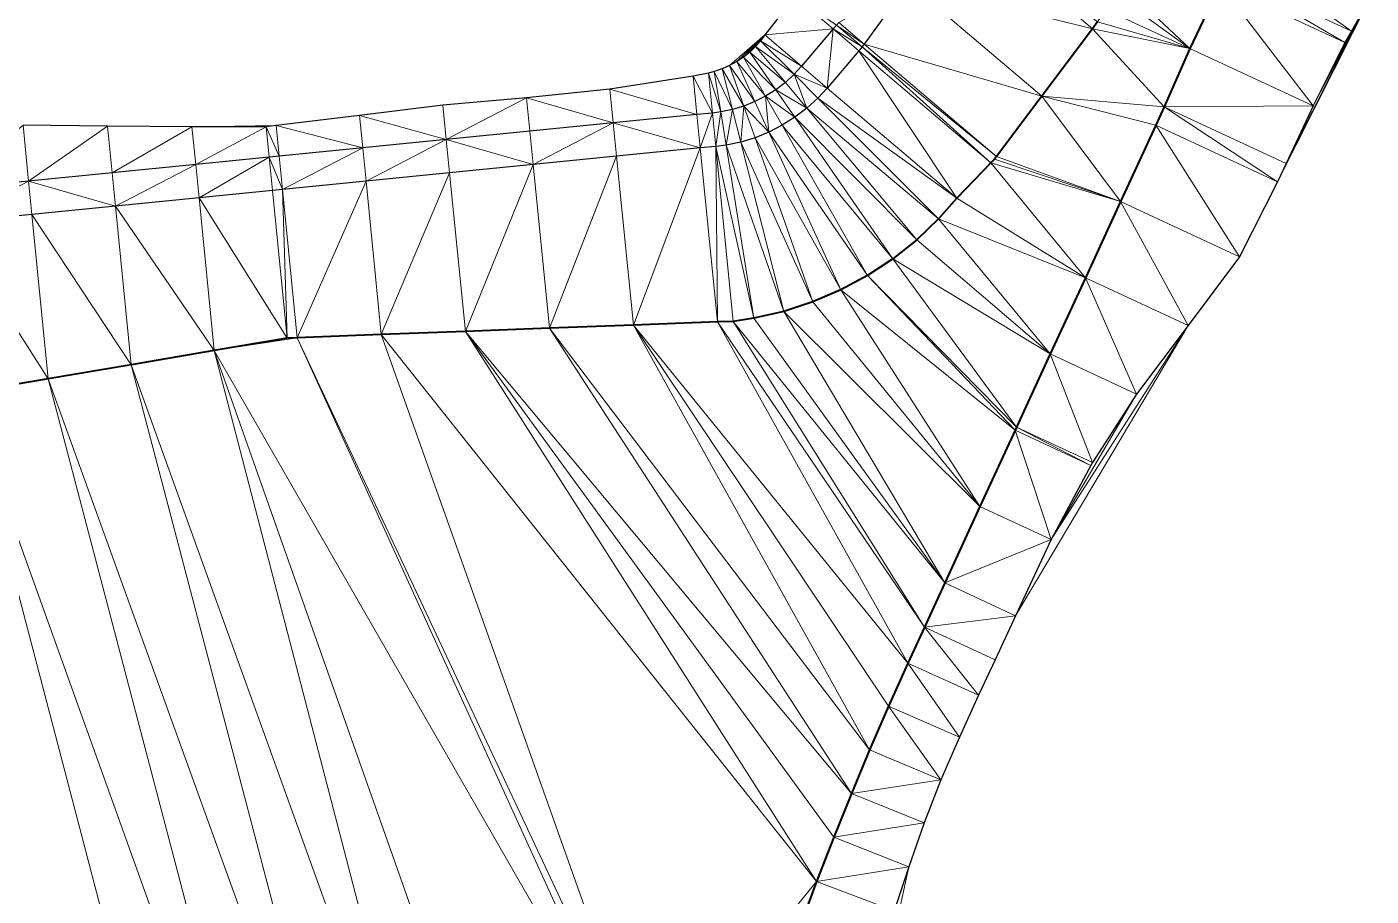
# Model space of a CAD drawing. Header units: metres. Extents: x 246428 to 246884, y 7418966 to 7419490.
# Drawn here: x 246515.4 to 246595.5, y 7419038.1 to 7419089.9 of the extents above; entities that cross this region are included whole.
import ezdxf

# ---------------------------------------------------------------- set-up
doc = ezdxf.new("R2010")
doc.units = ezdxf.units.M
doc.linetypes.add('blank name', pattern=[0])
doc.linetypes.add('HIDDEN', pattern=[9.525, 6.35, -3.175])
doc.layers.add('_12D_UNMAPPED', color=7, linetype='Continuous')
doc.layers.add('BATTER', color=250, linetype='HIDDEN', lineweight=25)
doc.layers.add('DRAINAGE_SWALE', color=7, linetype='CHANNEL_DASHDOT_X4', lineweight=40)
doc.styles.get("Standard").update_dxf_attribs({"font": 'romans.shx', "width": 0.65})
doc.linetypes.add('CHANNEL_DASHDOT_X4', pattern='A,6,-1,1,-1,0.004,[">",Standard,S=4,R=0,X=0,Y=-1.7144],0.004,1,-1,6,-1,1,-1', length=20.008)

msp = doc.modelspace()

# ---------------------------------------------------------------- linework, layer by layer
at = {"layer": '_12D_UNMAPPED', "color": 3, "linetype": 'blank name', "lineweight": 0}
for points in [[(246567.931, 7419092.507, 30.827), (246570.875, 7419096.567, 30.941), (246578.879, 7419089.768, 29.191)], [(246570.875, 7419096.567, 30.941), (246579.185, 7419090.176, 29.201), (246578.879, 7419089.768, 29.191)], [(246586.788, 7419093.126, 29.2), (246587.411, 7419094.605, 29.206), (246594.312, 7419089.631, 30.582)], [(246587.411, 7419094.605, 29.206), (246595.099, 7419091.035, 30.619), (246594.312, 7419089.631, 30.582)], [(246586.48, 7419092.395, 29.196), (246586.788, 7419093.126, 29.2), (246593.924, 7419088.939, 30.564)], [(246586.788, 7419093.126, 29.2), (246594.312, 7419089.631, 30.582), (246593.924, 7419088.939, 30.564)], [(246563.769, 7419090.138, 30.765), (246567.931, 7419092.507, 30.827), (246565.282, 7419088.853, 30.725)], [(246565.282, 7419088.853, 30.725), (246567.931, 7419092.507, 30.827), (246575.874, 7419085.76, 29.09)], [(246567.931, 7419092.507, 30.827), (246578.879, 7419089.768, 29.191), (246575.874, 7419085.76, 29.09)], [(246580.255, 7419091.806, 29.24), (246580.638, 7419092.396, 29.254), (246584.685, 7419088.589, 29.15)], [(246580.638, 7419092.396, 29.254), (246586.48, 7419092.395, 29.196), (246584.685, 7419088.589, 29.15)], [(246584.685, 7419088.589, 29.15), (246586.48, 7419092.395, 29.196), (246592.038, 7419085.174, 30.501)], [(246586.48, 7419092.395, 29.196), (246586.48, 7419092.395, 29.196), (246593.924, 7419088.939, 30.564)], [(246586.48, 7419092.395, 29.196), (246593.924, 7419088.939, 30.564), (246592.038, 7419085.174, 30.501)], [(246586.48, 7419092.395, 29.196), (246593.924, 7419088.939, 30.564), (246593.924, 7419088.939, 30.564)], [(246561.168, 7419091.692, 30.256), (246563.445, 7419089.757, 30.754), (246559.363, 7419089.395, 30.213)], [(246563.64, 7419089.987, 30.761), (246563.445, 7419089.757, 30.754), (246561.168, 7419091.692, 30.256)], [(246579.681, 7419090.9, 29.218), (246580.254, 7419091.806, 29.24), (246584.685, 7419088.589, 29.15)], [(246580.254, 7419091.806, 29.24), (246580.255, 7419091.806, 29.24), (246584.685, 7419088.589, 29.15)], [(246595.481, 7419091.733, 30.637), (246589.91, 7419080.65, 30.447), (246590.424, 7419081.743, 30.46)], [(246595.147, 7419091.123, 30.621), (246595.481, 7419091.733, 30.637), (246590.424, 7419081.743, 30.46)], [(246590.424, 7419081.743, 30.46), (246595.481, 7419091.733, 30.637), (246590.424, 7419081.743, 30.46)], [(246579.185, 7419090.176, 29.201), (246579.681, 7419090.9, 29.218), (246584.685, 7419088.589, 29.15)], [(246595.147, 7419091.123, 30.621), (246595.147, 7419091.123, 30.621), (246590.424, 7419081.743, 30.46)], [(246595.099, 7419091.035, 30.619), (246595.147, 7419091.123, 30.621), (246590.424, 7419081.743, 30.46)], [(246592.038, 7419085.174, 30.501), (246595.099, 7419091.035, 30.619), (246590.424, 7419081.743, 30.46)], [(246594.312, 7419089.631, 30.582), (246595.099, 7419091.035, 30.619), (246592.038, 7419085.174, 30.501)], [(246563.445, 7419089.757, 30.754), (246561.555, 7419087.532, 30.692), (246559.363, 7419089.395, 30.213)], [(246561.555, 7419087.532, 30.692), (246563.445, 7419089.757, 30.754), (246563.08, 7419086.237, 30.652)], [(246563.445, 7419089.757, 30.754), (246564.97, 7419088.462, 30.714), (246563.08, 7419086.237, 30.652)], [(246563.445, 7419089.757, 30.754), (246563.64, 7419089.987, 30.761), (246565.165, 7419088.692, 30.721)], [(246563.445, 7419089.757, 30.754), (246565.165, 7419088.692, 30.721), (246564.97, 7419088.462, 30.714)], [(246563.64, 7419089.987, 30.761), (246565.165, 7419088.692, 30.721), (246565.165, 7419088.692, 30.721)], [(246563.64, 7419089.987, 30.761), (246563.641, 7419089.987, 30.761), (246565.165, 7419088.692, 30.721)], [(246563.641, 7419089.987, 30.761), (246563.769, 7419090.138, 30.765), (246565.282, 7419088.853, 30.725)], [(246563.641, 7419089.987, 30.761), (246565.282, 7419088.853, 30.725), (246565.165, 7419088.692, 30.721)], [(246563.769, 7419090.138, 30.765), (246565.282, 7419088.853, 30.725), (246565.282, 7419088.853, 30.725)], [(246563.769, 7419090.138, 30.765), (246563.769, 7419090.138, 30.765), (246565.282, 7419088.853, 30.725)], [(246575.874, 7419085.76, 29.09), (246578.879, 7419089.768, 29.191), (246583.153, 7419085.12, 29.124)], [(246578.879, 7419089.768, 29.191), (246579.185, 7419090.176, 29.201), (246584.685, 7419088.589, 29.15)], [(246583.153, 7419085.12, 29.124), (246578.879, 7419089.768, 29.191), (246584.685, 7419088.589, 29.15)], [(246578.879, 7419089.768, 29.191), (246583.153, 7419085.12, 29.124), (246583.153, 7419085.12, 29.124)], [(246593.924, 7419088.939, 30.564), (246594.312, 7419089.631, 30.582), (246592.038, 7419085.174, 30.501)], [(246559.363, 7419089.395, 30.213), (246557.692, 7419087.814, 30.182), (246557.266, 7419087.578, 30.176)], [(246559.363, 7419089.395, 30.213), (246558.092, 7419088.082, 30.187), (246557.692, 7419087.814, 30.182)], [(246559.363, 7419089.395, 30.213), (246558.463, 7419088.381, 30.193), (246558.092, 7419088.082, 30.187)], [(246559.363, 7419089.395, 30.213), (246558.803, 7419088.706, 30.2), (246558.463, 7419088.381, 30.193)], [(246559.363, 7419089.395, 30.213), (246559.111, 7419089.056, 30.206), (246558.803, 7419088.706, 30.2)], [(246559.111, 7419089.056, 30.206), (246561.114, 7419087.053, 30.678), (246558.803, 7419088.706, 30.2)], [(246559.363, 7419089.395, 30.213), (246561.555, 7419087.532, 30.692), (246559.111, 7419089.056, 30.206)], [(246561.555, 7419087.532, 30.692), (246561.114, 7419087.053, 30.678), (246559.111, 7419089.056, 30.206)], [(246565.165, 7419088.692, 30.721), (246565.282, 7419088.853, 30.725), (246573.168, 7419082.155, 29.001)], [(246565.282, 7419088.853, 30.725), (246575.874, 7419085.76, 29.09), (246573.168, 7419082.155, 29.001)], [(246565.282, 7419088.853, 30.725), (246565.282, 7419088.853, 30.725), (246573.168, 7419082.155, 29.001)], [(246593.924, 7419088.939, 30.564), (246593.924, 7419088.939, 30.564), (246592.038, 7419085.174, 30.501)], [(246558.092, 7419088.082, 30.187), (246559.414, 7419085.758, 30.633), (246557.692, 7419087.814, 30.182)], [(246558.463, 7419088.381, 30.193), (246560.019, 7419086.138, 30.648), (246558.092, 7419088.082, 30.187)], [(246560.019, 7419086.138, 30.648), (246559.414, 7419085.758, 30.633), (246558.092, 7419088.082, 30.187)], [(246558.803, 7419088.706, 30.2), (246560.587, 7419086.571, 30.663), (246558.463, 7419088.381, 30.193)], [(246560.587, 7419086.571, 30.663), (246560.019, 7419086.138, 30.648), (246558.463, 7419088.381, 30.193)], [(246561.114, 7419087.053, 30.678), (246560.587, 7419086.571, 30.663), (246558.803, 7419088.706, 30.2)], [(246564.97, 7419088.462, 30.714), (246570.812, 7419079.67, 28.961), (246563.08, 7419086.237, 30.652)], [(246564.97, 7419088.462, 30.714), (246565.165, 7419088.692, 30.721), (246572.832, 7419081.784, 28.995)], [(246570.812, 7419079.67, 28.961), (246564.97, 7419088.462, 30.714), (246572.832, 7419081.784, 28.995)], [(246565.165, 7419088.692, 30.721), (246573.168, 7419082.155, 29.001), (246572.832, 7419081.784, 28.995)], [(246565.165, 7419088.692, 30.721), (246565.165, 7419088.692, 30.721), (246573.168, 7419082.155, 29.001)], [(246583.153, 7419085.12, 29.124), (246584.685, 7419088.589, 29.15), (246592.038, 7419085.174, 30.501)], [(246556.346, 7419087.212, 30.168), (246556.734, 7419084.814, 30.573), (246556.014, 7419087.121, 30.165)], [(246556.817, 7419087.377, 30.172), (246557.433, 7419084.959, 30.588), (246556.346, 7419087.212, 30.168)], [(246557.433, 7419084.959, 30.588), (246556.734, 7419084.814, 30.573), (246556.346, 7419087.212, 30.168)], [(246557.266, 7419087.578, 30.176), (246558.116, 7419085.166, 30.603), (246556.817, 7419087.377, 30.172)], [(246558.116, 7419085.166, 30.603), (246557.433, 7419084.959, 30.588), (246556.817, 7419087.377, 30.172)], [(246557.692, 7419087.814, 30.182), (246558.779, 7419085.433, 30.618), (246557.266, 7419087.578, 30.176)], [(246558.779, 7419085.433, 30.618), (246558.116, 7419085.166, 30.603), (246557.266, 7419087.578, 30.176)], [(246559.414, 7419085.758, 30.633), (246558.779, 7419085.433, 30.618), (246557.692, 7419087.814, 30.182)], [(246561.114, 7419087.053, 30.678), (246561.555, 7419087.532, 30.692), (246563.08, 7419086.237, 30.652)], [(246555.087, 7419086.944, 30.159), (246555.314, 7419084.657, 30.542), (246550.139, 7419086.168, 30.1)], [(246556.25, 7419084.75, 30.562), (246555.087, 7419086.944, 30.159), (246556.014, 7419087.121, 30.165)], [(246555.314, 7419084.657, 30.542), (246555.087, 7419086.944, 30.159), (246556.25, 7419084.75, 30.562)], [(246556.734, 7419084.814, 30.573), (246556.25, 7419084.75, 30.562), (246556.014, 7419087.121, 30.165)], [(246560.019, 7419086.138, 30.648), (246560.587, 7419086.571, 30.663), (246561.869, 7419085.036, 30.623)], [(246560.587, 7419086.571, 30.663), (246561.114, 7419087.053, 30.678), (246561.869, 7419085.036, 30.623)], [(246561.114, 7419087.053, 30.678), (246563.08, 7419086.237, 30.652), (246562.527, 7419085.638, 30.638)], [(246561.114, 7419087.053, 30.678), (246562.527, 7419085.638, 30.638), (246561.869, 7419085.036, 30.623)], [(246540.388, 7419083.173, 30.224), (246540.185, 7419085.21, 29.883), (246545.165, 7419085.657, 29.997)], [(246545.363, 7419083.668, 30.33), (246540.388, 7419083.173, 30.224), (246545.165, 7419085.657, 29.997)], [(246550.139, 7419086.168, 30.1), (246550.339, 7419084.163, 30.436), (246545.165, 7419085.657, 29.997)], [(246550.339, 7419084.163, 30.436), (246545.363, 7419083.668, 30.33), (246545.165, 7419085.657, 29.997)], [(246555.314, 7419084.657, 30.542), (246550.339, 7419084.163, 30.436), (246550.139, 7419086.168, 30.1)], [(246558.779, 7419085.433, 30.618), (246559.414, 7419085.758, 30.633), (246559.609, 7419083.613, 30.578)], [(246559.414, 7419085.758, 30.633), (246560.019, 7419086.138, 30.648), (246561.159, 7419084.495, 30.608)], [(246559.414, 7419085.758, 30.633), (246560.403, 7419084.02, 30.593), (246559.609, 7419083.613, 30.578)], [(246559.414, 7419085.758, 30.633), (246561.159, 7419084.495, 30.608), (246560.403, 7419084.02, 30.593)], [(246560.019, 7419086.138, 30.648), (246561.869, 7419085.036, 30.623), (246561.159, 7419084.495, 30.608)], [(246562.527, 7419085.638, 30.638), (246569.719, 7419078.443, 28.943), (246561.869, 7419085.036, 30.623)], [(246563.08, 7419086.237, 30.652), (246570.812, 7419079.67, 28.961), (246562.527, 7419085.638, 30.638)], [(246570.812, 7419079.67, 28.961), (246569.719, 7419078.443, 28.943), (246562.527, 7419085.638, 30.638)], [(246575.874, 7419085.76, 29.09), (246573.17, 7419082.153, 29), (246573.168, 7419082.155, 29.001)], [(246575.874, 7419085.76, 29.09), (246580.553, 7419079.482, 29.065), (246573.17, 7419082.153, 29)], [(246580.553, 7419079.482, 29.065), (246575.874, 7419085.76, 29.09), (246582.647, 7419084.023, 29.113)], [(246575.874, 7419085.76, 29.09), (246583.153, 7419085.12, 29.124), (246582.647, 7419084.023, 29.113)], [(246540.185, 7419085.21, 29.883), (246540.388, 7419083.173, 30.224), (246535.221, 7419084.605, 29.796)], [(246555.512, 7419082.667, 30.502), (246555.314, 7419084.657, 30.542), (246556.25, 7419084.75, 30.562)], [(246555.512, 7419082.667, 30.502), (246556.25, 7419084.75, 30.562), (246556.447, 7419082.76, 30.522)], [(246556.25, 7419084.75, 30.562), (246556.734, 7419084.814, 30.573), (246556.447, 7419082.76, 30.522)], [(246556.734, 7419084.814, 30.573), (246557.053, 7419082.839, 30.533), (246556.447, 7419082.76, 30.522)], [(246556.734, 7419084.814, 30.573), (246557.433, 7419084.959, 30.588), (246557.053, 7419082.839, 30.533)], [(246557.433, 7419084.959, 30.588), (246557.927, 7419083.021, 30.548), (246557.053, 7419082.839, 30.533)], [(246557.433, 7419084.959, 30.588), (246558.116, 7419085.166, 30.603), (246557.927, 7419083.021, 30.548)], [(246558.116, 7419085.166, 30.603), (246558.781, 7419083.279, 30.563), (246557.927, 7419083.021, 30.548)], [(246558.116, 7419085.166, 30.603), (246558.779, 7419085.433, 30.618), (246559.609, 7419083.613, 30.578)], [(246558.116, 7419085.166, 30.603), (246559.609, 7419083.613, 30.578), (246558.781, 7419083.279, 30.563)], [(246561.869, 7419085.036, 30.623), (246568.412, 7419077.202, 28.922), (246561.159, 7419084.495, 30.608)], [(246569.719, 7419078.443, 28.943), (246568.412, 7419077.202, 28.922), (246561.869, 7419085.036, 30.623)], [(246583.153, 7419085.12, 29.124), (246589.91, 7419080.65, 30.447), (246582.647, 7419084.023, 29.113)], [(246583.153, 7419085.12, 29.124), (246592.038, 7419085.174, 30.501), (246590.424, 7419081.743, 30.46)], [(246589.91, 7419080.65, 30.447), (246583.153, 7419085.12, 29.124), (246590.424, 7419081.743, 30.46)], [(246583.153, 7419085.12, 29.124), (246583.153, 7419085.12, 29.124), (246590.424, 7419081.743, 30.46)], [(246583.153, 7419085.12, 29.124), (246590.424, 7419081.743, 30.46), (246590.424, 7419081.743, 30.46)], [(246515.51, 7419080.7, 30), (246510.535, 7419080.206, 30), (246515.18, 7419084.023, 29.444)], [(246520.211, 7419083.962, 29.537), (246515.51, 7419080.7, 30), (246515.18, 7419084.023, 29.444)], [(246520.486, 7419081.195, 30), (246515.51, 7419080.7, 30), (246520.211, 7419083.962, 29.537)], [(246525.239, 7419083.921, 29.626), (246520.486, 7419081.195, 30), (246520.211, 7419083.962, 29.537)], [(246525.239, 7419083.921, 29.626), (246530.256, 7419084, 29.709), (246530.256, 7419083.999, 29.709)], [(246525.239, 7419083.921, 29.626), (246530.256, 7419083.999, 29.709), (246529.667, 7419083.928, 29.698)], [(246530.256, 7419083.999, 29.709), (246530.437, 7419082.184, 30.013), (246529.667, 7419083.928, 29.698)], [(246535.221, 7419084.605, 29.796), (246535.412, 7419082.679, 30.119), (246530.256, 7419084, 29.709)], [(246530.256, 7419084, 29.709), (246530.437, 7419082.184, 30.013), (246530.256, 7419083.999, 29.709)], [(246535.412, 7419082.679, 30.119), (246530.437, 7419082.184, 30.013), (246530.256, 7419084, 29.709)], [(246530.437, 7419082.184, 30.013), (246530.437, 7419082.184, 30.013), (246530.256, 7419083.999, 29.709)], [(246540.388, 7419083.173, 30.224), (246535.412, 7419082.679, 30.119), (246535.221, 7419084.605, 29.796)], [(246545.363, 7419083.668, 30.33), (246550.339, 7419084.163, 30.436), (246545.561, 7419081.678, 30.29)], [(246550.339, 7419084.163, 30.436), (246550.537, 7419082.173, 30.396), (246545.561, 7419081.678, 30.29)], [(246550.339, 7419084.163, 30.436), (246555.314, 7419084.657, 30.542), (246555.512, 7419082.667, 30.502)], [(246550.339, 7419084.163, 30.436), (246555.512, 7419082.667, 30.502), (246550.537, 7419082.173, 30.396)], [(246560.403, 7419084.02, 30.593), (246565.49, 7419075.08, 28.879), (246559.609, 7419083.613, 30.578)], [(246561.159, 7419084.495, 30.608), (246566.999, 7419076.077, 28.901), (246560.403, 7419084.02, 30.593)], [(246566.999, 7419076.077, 28.901), (246565.49, 7419075.08, 28.879), (246560.403, 7419084.02, 30.593)], [(246568.412, 7419077.202, 28.922), (246566.999, 7419076.077, 28.901), (246561.159, 7419084.495, 30.608)], [(246587.647, 7419076.188, 30.368), (246580.553, 7419079.482, 29.065), (246582.647, 7419084.023, 29.113)], [(246589.91, 7419080.65, 30.447), (246587.647, 7419076.188, 30.368), (246582.647, 7419084.023, 29.113)], [(246525.461, 7419081.69, 30), (246520.486, 7419081.195, 30), (246525.239, 7419083.921, 29.626)], [(246525.461, 7419081.69, 30), (246525.239, 7419083.921, 29.626), (246529.667, 7419083.928, 29.698)], [(246529.846, 7419082.125, 30), (246525.461, 7419081.69, 30), (246529.667, 7419083.928, 29.698)], [(246530.437, 7419082.184, 30.013), (246529.846, 7419082.125, 30), (246529.667, 7419083.928, 29.698)], [(246540.388, 7419083.173, 30.224), (246535.61, 7419080.689, 30.079), (246535.412, 7419082.679, 30.119)], [(246535.61, 7419080.689, 30.079), (246540.388, 7419083.173, 30.224), (246540.586, 7419081.183, 30.184)], [(246540.388, 7419083.173, 30.224), (246545.363, 7419083.668, 30.33), (246545.561, 7419081.678, 30.29)], [(246540.586, 7419081.183, 30.184), (246540.388, 7419083.173, 30.224), (246545.561, 7419081.678, 30.29)], [(246558.781, 7419083.279, 30.563), (246562.226, 7419073.502, 28.835), (246557.927, 7419083.021, 30.548)], [(246559.609, 7419083.613, 30.578), (246563.895, 7419074.219, 28.857), (246558.781, 7419083.279, 30.563)], [(246563.895, 7419074.219, 28.857), (246562.226, 7419073.502, 28.835), (246558.781, 7419083.279, 30.563)], [(246565.49, 7419075.08, 28.879), (246563.895, 7419074.219, 28.857), (246559.609, 7419083.613, 30.578)], [(246535.412, 7419082.679, 30.119), (246530.635, 7419080.194, 29.973), (246530.437, 7419082.184, 30.013)], [(246535.61, 7419080.689, 30.079), (246530.635, 7419080.194, 29.973), (246535.412, 7419082.679, 30.119)], [(246555.512, 7419082.667, 30.502), (246551.536, 7419072.121, 28.713), (246550.537, 7419082.173, 30.396)], [(246556.542, 7419072.31, 28.767), (246551.536, 7419072.121, 28.713), (246555.512, 7419082.667, 30.502)], [(246556.542, 7419072.31, 28.767), (246555.512, 7419082.667, 30.502), (246556.447, 7419082.76, 30.522)], [(246557.053, 7419082.839, 30.533), (246558.718, 7419072.53, 28.792), (246556.447, 7419082.76, 30.522)], [(246557.483, 7419072.345, 28.778), (246556.542, 7419072.31, 28.767), (246556.447, 7419082.76, 30.522)], [(246558.718, 7419072.53, 28.792), (246557.483, 7419072.345, 28.778), (246556.447, 7419082.76, 30.522)], [(246557.927, 7419083.021, 30.548), (246560.496, 7419072.937, 28.813), (246557.053, 7419082.839, 30.533)], [(246560.496, 7419072.937, 28.813), (246558.718, 7419072.53, 28.792), (246557.053, 7419082.839, 30.533)], [(246562.226, 7419073.502, 28.835), (246560.496, 7419072.937, 28.813), (246557.927, 7419083.021, 30.548)], [(246525.461, 7419081.69, 30), (246520.684, 7419079.205, 29.96), (246520.486, 7419081.195, 30)], [(246525.461, 7419081.69, 30), (246525.659, 7419079.699, 29.96), (246520.684, 7419079.205, 29.96)], [(246525.659, 7419079.699, 29.96), (246525.461, 7419081.69, 30), (246529.846, 7419082.125, 30)], [(246530.044, 7419080.135, 29.96), (246525.659, 7419079.699, 29.96), (246529.846, 7419082.125, 30)], [(246530.437, 7419082.184, 30.013), (246530.635, 7419080.194, 29.973), (246529.846, 7419082.125, 30)], [(246530.635, 7419080.194, 29.973), (246530.044, 7419080.135, 29.96), (246529.846, 7419082.125, 30)], [(246530.437, 7419082.184, 30.013), (246530.635, 7419080.194, 29.973), (246530.437, 7419082.184, 30.013)], [(246530.635, 7419080.194, 29.973), (246530.635, 7419080.194, 29.973), (246530.437, 7419082.184, 30.013)], [(246541.524, 7419071.743, 28.603), (246540.586, 7419081.183, 30.184), (246545.561, 7419081.678, 30.29)], [(246546.53, 7419071.932, 28.658), (246541.524, 7419071.743, 28.603), (246545.561, 7419081.678, 30.29)], [(246550.537, 7419082.173, 30.396), (246546.53, 7419071.932, 28.658), (246545.561, 7419081.678, 30.29)], [(246551.536, 7419072.121, 28.713), (246546.53, 7419071.932, 28.658), (246550.537, 7419082.173, 30.396)], [(246578.46, 7419074.942, 29.017), (246570.812, 7419079.67, 28.961), (246572.832, 7419081.784, 28.995)], [(246573.168, 7419082.155, 29.001), (246573.04, 7419082.003, 28.998), (246572.832, 7419081.784, 28.995)], [(246573.04, 7419082.003, 28.998), (246573.04, 7419082.003, 28.998), (246572.832, 7419081.784, 28.995)], [(246573.04, 7419082.003, 28.998), (246580.553, 7419079.482, 29.065), (246572.832, 7419081.784, 28.995)], [(246580.553, 7419079.482, 29.065), (246578.46, 7419074.942, 29.017), (246572.832, 7419081.784, 28.995)], [(246573.168, 7419082.155, 29.001), (246573.17, 7419082.153, 29), (246573.04, 7419082.003, 28.998)], [(246573.17, 7419082.153, 29), (246580.553, 7419079.482, 29.065), (246573.04, 7419082.003, 28.998)], [(246573.04, 7419082.003, 28.998), (246580.553, 7419079.482, 29.065), (246573.04, 7419082.003, 28.998)], [(246520.684, 7419079.205, 29.96), (246515.51, 7419080.7, 30), (246520.486, 7419081.195, 30)], [(246536.518, 7419071.554, 28.549), (246535.61, 7419080.689, 30.079), (246540.586, 7419081.183, 30.184)], [(246541.524, 7419071.743, 28.603), (246536.518, 7419071.554, 28.549), (246540.586, 7419081.183, 30.184)], [(246510.535, 7419080.206, 30), (246515.51, 7419080.7, 30), (246510.733, 7419078.215, 29.96)], [(246510.733, 7419078.215, 29.96), (246515.51, 7419080.7, 30), (246515.708, 7419078.71, 29.96)], [(246515.51, 7419080.7, 30), (246520.684, 7419079.205, 29.96), (246515.708, 7419078.71, 29.96)], [(246525.659, 7419079.699, 29.96), (246530.044, 7419080.135, 29.96), (246530.918, 7419071.342, 28.487)], [(246530.044, 7419080.135, 29.96), (246530.635, 7419080.194, 29.973), (246530.918, 7419071.342, 28.487)], [(246530.635, 7419080.194, 29.973), (246535.61, 7419080.689, 30.079), (246531.512, 7419071.365, 28.494)], [(246530.635, 7419080.194, 29.973), (246530.635, 7419080.194, 29.973), (246531.512, 7419071.365, 28.494)], [(246530.635, 7419080.194, 29.973), (246531.512, 7419071.365, 28.494), (246531.512, 7419071.365, 28.494)], [(246530.635, 7419080.194, 29.973), (246531.512, 7419071.365, 28.494), (246530.918, 7419071.342, 28.487)], [(246535.61, 7419080.689, 30.079), (246536.518, 7419071.554, 28.549), (246531.512, 7419071.365, 28.494)], [(246515.708, 7419078.71, 29.96), (246520.684, 7419079.205, 29.96), (246521.622, 7419069.764, 28.379)], [(246520.684, 7419079.205, 29.96), (246525.659, 7419079.699, 29.96), (246526.563, 7419070.603, 28.436)], [(246520.684, 7419079.205, 29.96), (246526.563, 7419070.603, 28.436), (246521.622, 7419069.764, 28.379)], [(246526.563, 7419070.603, 28.436), (246525.659, 7419079.699, 29.96), (246530.918, 7419071.342, 28.487)], [(246569.719, 7419078.443, 28.943), (246570.812, 7419079.67, 28.961), (246578.46, 7419074.942, 29.017)], [(246578.46, 7419074.942, 29.017), (246580.553, 7419079.482, 29.065), (246584.576, 7419072.102, 30.141)], [(246580.553, 7419079.482, 29.065), (246587.647, 7419076.188, 30.368), (246584.576, 7419072.102, 30.141)], [(246510.733, 7419078.215, 29.96), (246515.708, 7419078.71, 29.96), (246516.681, 7419068.925, 28.321)], [(246515.708, 7419078.71, 29.96), (246521.622, 7419069.764, 28.379), (246516.681, 7419068.925, 28.321)], [(246568.412, 7419077.202, 28.922), (246569.719, 7419078.443, 28.943), (246576.366, 7419070.401, 28.969)], [(246569.719, 7419078.443, 28.943), (246578.46, 7419074.942, 29.017), (246576.366, 7419070.401, 28.969)], [(246511.74, 7419068.087, 28.263), (246510.733, 7419078.215, 29.96), (246516.681, 7419068.925, 28.321)], [(246566.999, 7419076.077, 28.901), (246568.412, 7419077.202, 28.922), (246576.366, 7419070.401, 28.969)], [(246565.49, 7419075.08, 28.879), (246566.999, 7419076.077, 28.901), (246574.36, 7419066.05, 28.924)], [(246566.999, 7419076.077, 28.901), (246576.366, 7419070.401, 28.969), (246574.36, 7419066.05, 28.924)], [(246563.895, 7419074.219, 28.857), (246565.49, 7419075.08, 28.879), (246574.273, 7419065.86, 28.922)], [(246565.49, 7419075.08, 28.879), (246574.36, 7419066.05, 28.924), (246574.36, 7419066.05, 28.924)], [(246565.49, 7419075.08, 28.879), (246574.36, 7419066.05, 28.924), (246574.273, 7419065.86, 28.922)], [(246576.366, 7419070.401, 28.969), (246578.46, 7419074.942, 29.017), (246581.504, 7419068.015, 29.914)], [(246581.504, 7419068.015, 29.914), (246578.46, 7419074.942, 29.017), (246584.576, 7419072.102, 30.141)], [(246563.895, 7419074.219, 28.857), (246572.179, 7419061.32, 28.874), (246562.226, 7419073.502, 28.835)], [(246572.179, 7419061.32, 28.874), (246563.895, 7419074.219, 28.857), (246574.273, 7419065.86, 28.922)], [(246560.496, 7419072.937, 28.813), (246570.085, 7419056.779, 28.826), (246558.718, 7419072.53, 28.792)], [(246562.226, 7419073.502, 28.835), (246572.179, 7419061.32, 28.874), (246560.496, 7419072.937, 28.813)], [(246572.179, 7419061.32, 28.874), (246570.085, 7419056.779, 28.826), (246560.496, 7419072.937, 28.813)], [(246564.519, 7419044.24, 28.697), (246541.524, 7419071.743, 28.603), (246546.53, 7419071.932, 28.658)], [(246551.536, 7419072.121, 28.713), (246565.604, 7419046.841, 28.723), (246546.53, 7419071.932, 28.658)], [(246565.604, 7419046.841, 28.723), (246564.519, 7419044.24, 28.697), (246546.53, 7419071.932, 28.658)], [(246567.877, 7419051.998, 28.776), (246551.536, 7419072.121, 28.713), (246556.542, 7419072.31, 28.767)], [(246565.604, 7419046.841, 28.723), (246551.536, 7419072.121, 28.713), (246566.724, 7419049.427, 28.749)], [(246551.536, 7419072.121, 28.713), (246567.877, 7419051.998, 28.776), (246566.724, 7419049.427, 28.749)], [(246557.483, 7419072.345, 28.778), (246568.869, 7419054.142, 28.798), (246556.542, 7419072.31, 28.767)], [(246568.869, 7419054.142, 28.798), (246567.877, 7419051.998, 28.776), (246556.542, 7419072.31, 28.767)], [(246558.718, 7419072.53, 28.792), (246570.085, 7419056.779, 28.826), (246557.483, 7419072.345, 28.778)], [(246570.085, 7419056.779, 28.826), (246568.869, 7419054.142, 28.798), (246557.483, 7419072.345, 28.778)], [(246574.304, 7419054.82, 29.601), (246576.418, 7419059.351, 29.653), (246584.576, 7419072.102, 30.141)], [(246576.418, 7419059.351, 29.653), (246581.504, 7419068.015, 29.914), (246584.576, 7419072.102, 30.141)], [(246552.036, 7419026.329, 28.463), (246526.563, 7419070.603, 28.436), (246531.512, 7419071.365, 28.494)], [(246531.512, 7419071.365, 28.494), (246526.563, 7419070.603, 28.436), (246531.512, 7419071.365, 28.494)], [(246531.512, 7419071.365, 28.494), (246526.563, 7419070.603, 28.436), (246530.918, 7419071.342, 28.487)], [(246536.518, 7419071.554, 28.549), (246552.45, 7419026.717, 28.47), (246531.512, 7419071.365, 28.494)], [(246552.45, 7419026.717, 28.47), (246552.45, 7419026.717, 28.47), (246531.512, 7419071.365, 28.494)], [(246552.45, 7419026.717, 28.47), (246552.036, 7419026.329, 28.463), (246531.512, 7419071.365, 28.494)], [(246541.524, 7419071.743, 28.603), (246562.45, 7419038.997, 28.645), (246536.518, 7419071.554, 28.549)], [(246562.45, 7419038.997, 28.645), (246552.45, 7419026.717, 28.47), (246536.518, 7419071.554, 28.549)], [(246564.519, 7419044.24, 28.697), (246563.467, 7419041.626, 28.671), (246541.524, 7419071.743, 28.603)], [(246563.467, 7419041.626, 28.671), (246562.45, 7419038.997, 28.645), (246541.524, 7419071.743, 28.603)], [(246526.563, 7419070.603, 28.436), (246540.132, 7419018.464, 28.292), (246521.622, 7419069.764, 28.379)], [(246552.036, 7419026.329, 28.463), (246544.229, 7419020.612, 28.348), (246526.563, 7419070.603, 28.436)], [(246544.229, 7419020.612, 28.348), (246540.132, 7419018.464, 28.292), (246526.563, 7419070.603, 28.436)], [(246576.366, 7419070.401, 28.969), (246578.88, 7419063.95, 29.754), (246574.36, 7419066.05, 28.924)], [(246578.88, 7419063.95, 29.754), (246576.366, 7419070.401, 28.969), (246581.504, 7419068.015, 29.914)], [(246521.622, 7419069.764, 28.379), (246535.528, 7419016.754, 28.233), (246516.681, 7419068.925, 28.321)], [(246540.132, 7419018.464, 28.292), (246535.528, 7419016.754, 28.233), (246521.622, 7419069.764, 28.379)], [(246530.829, 7419015.009, 28.173), (246511.74, 7419068.087, 28.263), (246516.681, 7419068.925, 28.321)], [(246535.528, 7419016.754, 28.233), (246530.829, 7419015.009, 28.173), (246516.681, 7419068.925, 28.321)], [(246526.134, 7419013.253, 28.114), (246490.067, 7419052.756, 27.946), (246511.74, 7419068.087, 28.263)], [(246530.829, 7419015.009, 28.173), (246526.134, 7419013.253, 28.114), (246511.74, 7419068.087, 28.263)], [(246576.418, 7419059.351, 29.653), (246578.778, 7419063.768, 29.75), (246581.504, 7419068.015, 29.914)], [(246578.778, 7419063.768, 29.75), (246578.88, 7419063.95, 29.754), (246581.504, 7419068.015, 29.914)], [(246578.88, 7419063.95, 29.754), (246578.88, 7419063.95, 29.754), (246581.504, 7419068.015, 29.914)], [(246576.418, 7419059.351, 29.653), (246572.179, 7419061.32, 28.874), (246574.273, 7419065.86, 28.922)], [(246574.36, 7419066.05, 28.924), (246578.778, 7419063.768, 29.75), (246574.273, 7419065.86, 28.922)], [(246578.778, 7419063.768, 29.75), (246576.418, 7419059.351, 29.653), (246574.273, 7419065.86, 28.922)], [(246578.88, 7419063.95, 29.754), (246578.778, 7419063.768, 29.75), (246574.36, 7419066.05, 28.924)], [(246578.88, 7419063.95, 29.754), (246578.88, 7419063.95, 29.754), (246574.36, 7419066.05, 28.924)], [(246574.36, 7419066.05, 28.924), (246578.778, 7419063.768, 29.75), (246574.36, 7419066.05, 28.924)], [(246570.085, 7419056.779, 28.826), (246572.179, 7419061.32, 28.874), (246576.418, 7419059.351, 29.653)], [(246570.085, 7419056.779, 28.826), (246576.418, 7419059.351, 29.653), (246574.304, 7419054.82, 29.601)], [(246568.869, 7419054.142, 28.798), (246570.085, 7419056.779, 28.826), (246574.304, 7419054.82, 29.601)], [(246568.869, 7419054.142, 28.798), (246574.304, 7419054.82, 29.601), (246573.076, 7419052.188, 29.572)], [(246567.877, 7419051.998, 28.776), (246568.869, 7419054.142, 28.798), (246572.097, 7419050.092, 29.548)], [(246568.869, 7419054.142, 28.798), (246573.076, 7419052.188, 29.572), (246572.097, 7419050.092, 29.548)], [(246490.067, 7419052.756, 27.946), (246521.474, 7419011.421, 28.07), (246487.588, 7419048.403, 27.895)], [(246526.134, 7419013.253, 28.114), (246521.474, 7419011.421, 28.07), (246490.067, 7419052.756, 27.946)], [(246567.877, 7419051.998, 28.776), (246570.96, 7419047.577, 29.52), (246566.724, 7419049.427, 28.749)], [(246570.96, 7419047.577, 29.52), (246567.877, 7419051.998, 28.776), (246572.097, 7419050.092, 29.548)], [(246569.856, 7419045.047, 29.492), (246565.604, 7419046.841, 28.723), (246566.724, 7419049.427, 28.749)], [(246570.96, 7419047.577, 29.52), (246569.856, 7419045.047, 29.492), (246566.724, 7419049.427, 28.749)], [(246516.814, 7419009.59, 28.026), (246485.109, 7419044.05, 27.844), (246487.588, 7419048.403, 27.895)], [(246521.474, 7419011.421, 28.07), (246516.814, 7419009.59, 28.026), (246487.588, 7419048.403, 27.895)], [(246564.519, 7419044.24, 28.697), (246565.604, 7419046.841, 28.723), (246569.856, 7419045.047, 29.492)], [(246564.519, 7419044.24, 28.697), (246569.856, 7419045.047, 29.492), (246568.851, 7419042.476, 29.476)], [(246512.154, 7419007.758, 27.982), (246485.109, 7419044.05, 27.844), (246516.814, 7419009.59, 28.026)], [(246563.467, 7419041.626, 28.671), (246564.519, 7419044.24, 28.697), (246568.851, 7419042.476, 29.476)], [(246563.467, 7419041.626, 28.671), (246568.851, 7419042.476, 29.476), (246567.943, 7419039.868, 29.472)], [(246562.45, 7419038.997, 28.645), (246563.467, 7419041.626, 28.671), (246567.943, 7419039.868, 29.472)], [(246562.45, 7419038.997, 28.645), (246567.943, 7419039.868, 29.472), (246567.071, 7419037.248, 29.469)], [(246567.943, 7419039.868, 29.472), (246565.727, 7419029.618, 29.48), (246567.071, 7419037.248, 29.469)], [(246552.45, 7419026.717, 28.47), (246562.45, 7419038.997, 28.645), (246561.468, 7419036.356, 28.62)], [(246561.468, 7419036.356, 28.62), (246562.45, 7419038.997, 28.645), (246567.071, 7419037.248, 29.469)]]:
    msp.add_3dface(points, dxfattribs=at)
at = {"layer": 'BATTER'}
for points in [[(246567.931, 7419092.507, 30.827), (246565.282, 7419088.853, 30.725), (246565.282, 7419088.853, 30.725), (246565.165, 7419088.692, 30.721), (246565.165, 7419088.692, 30.721), (246564.97, 7419088.462, 30.714), (246563.08, 7419086.237, 30.652), (246562.527, 7419085.638, 30.638), (246561.869, 7419085.036, 30.623), (246561.159, 7419084.495, 30.608), (246560.403, 7419084.02, 30.593), (246559.609, 7419083.613, 30.578), (246558.781, 7419083.279, 30.563), (246557.927, 7419083.021, 30.548), (246557.053, 7419082.839, 30.533), (246556.447, 7419082.76, 30.522), (246555.512, 7419082.667, 30.502), (246550.537, 7419082.173, 30.396), (246545.561, 7419081.678, 30.29), (246540.586, 7419081.183, 30.184), (246535.61, 7419080.689, 30.079), (246530.635, 7419080.194, 29.973), (246530.635, 7419080.194, 29.973), (246530.044, 7419080.135, 29.96), (246525.659, 7419079.699, 29.96), (246520.684, 7419079.205, 29.96), (246515.708, 7419078.71, 29.96), (246510.733, 7419078.215, 29.96)], [(246561.168, 7419091.692, 30.256), (246559.363, 7419089.395, 30.213), (246559.111, 7419089.056, 30.206), (246558.803, 7419088.706, 30.2), (246558.463, 7419088.381, 30.193), (246558.092, 7419088.082, 30.187), (246557.692, 7419087.814, 30.182), (246557.266, 7419087.578, 30.176), (246556.817, 7419087.377, 30.172), (246556.346, 7419087.212, 30.168), (246556.014, 7419087.121, 30.165), (246555.087, 7419086.944, 30.159), (246550.139, 7419086.168, 30.1), (246545.165, 7419085.657, 29.997), (246540.185, 7419085.21, 29.883), (246535.221, 7419084.605, 29.796), (246530.256, 7419084, 29.709), (246530.256, 7419083.999, 29.709), (246529.667, 7419083.928, 29.698), (246525.239, 7419083.921, 29.626), (246520.211, 7419083.962, 29.537), (246515.18, 7419084.023, 29.444)], [(246595.099, 7419091.035, 30.619), (246594.312, 7419089.631, 30.582), (246593.924, 7419088.939, 30.564), (246593.924, 7419088.939, 30.564), (246592.038, 7419085.174, 30.501), (246590.424, 7419081.743, 30.46), (246590.424, 7419081.743, 30.46), (246589.91, 7419080.65, 30.447), (246587.647, 7419076.188, 30.368), (246584.576, 7419072.102, 30.141), (246581.504, 7419068.015, 29.914), (246578.88, 7419063.95, 29.754), (246578.88, 7419063.95, 29.754), (246578.778, 7419063.768, 29.75), (246576.418, 7419059.351, 29.653), (246574.304, 7419054.82, 29.601), (246573.076, 7419052.188, 29.572), (246572.097, 7419050.092, 29.548), (246570.96, 7419047.577, 29.52), (246569.856, 7419045.047, 29.492), (246568.851, 7419042.476, 29.476), (246567.943, 7419039.868, 29.472), (246567.071, 7419037.248, 29.469)], [(246563.64, 7419089.987, 30.761), (246563.445, 7419089.757, 30.754), (246561.555, 7419087.532, 30.692), (246561.114, 7419087.053, 30.678), (246560.587, 7419086.571, 30.663), (246560.019, 7419086.138, 30.648), (246559.414, 7419085.758, 30.633), (246558.779, 7419085.433, 30.618), (246558.116, 7419085.166, 30.603), (246557.433, 7419084.959, 30.588), (246556.734, 7419084.814, 30.573), (246556.25, 7419084.75, 30.562), (246555.314, 7419084.657, 30.542), (246550.339, 7419084.163, 30.436), (246545.363, 7419083.668, 30.33), (246540.388, 7419083.173, 30.224), (246535.412, 7419082.679, 30.119), (246530.437, 7419082.184, 30.013), (246530.437, 7419082.184, 30.013), (246529.846, 7419082.125, 30), (246525.461, 7419081.69, 30), (246520.486, 7419081.195, 30), (246515.51, 7419080.7, 30), (246510.535, 7419080.206, 30)], [(246563.64, 7419089.987, 30.761), (246563.445, 7419089.757, 30.754), (246561.555, 7419087.532, 30.692), (246561.114, 7419087.053, 30.678), (246560.587, 7419086.571, 30.663), (246560.019, 7419086.138, 30.648), (246559.414, 7419085.758, 30.633), (246558.779, 7419085.433, 30.618), (246558.116, 7419085.166, 30.603), (246557.433, 7419084.959, 30.588), (246556.734, 7419084.814, 30.573), (246556.25, 7419084.75, 30.562), (246555.314, 7419084.657, 30.542), (246550.339, 7419084.163, 30.436), (246545.363, 7419083.668, 30.33), (246540.388, 7419083.173, 30.224), (246535.412, 7419082.679, 30.119), (246530.437, 7419082.184, 30.013), (246530.437, 7419082.184, 30.013), (246529.846, 7419082.125, 30), (246525.461, 7419081.69, 30), (246520.486, 7419081.195, 30), (246515.51, 7419080.7, 30), (246510.535, 7419080.206, 30)]]:
    msp.add_polyline3d(points, dxfattribs=at)
at = {"layer": 'DRAINAGE_SWALE'}
for points in [[(246586.48, 7419092.395, 29.196), (246584.685, 7419088.589, 29.15), (246583.153, 7419085.12, 29.124), (246583.153, 7419085.12, 29.124), (246582.647, 7419084.023, 29.113), (246580.553, 7419079.482, 29.065), (246578.46, 7419074.942, 29.017), (246576.366, 7419070.401, 28.969), (246574.36, 7419066.05, 28.924), (246574.36, 7419066.05, 28.924), (246574.273, 7419065.86, 28.922), (246572.179, 7419061.32, 28.874), (246570.085, 7419056.779, 28.826), (246568.869, 7419054.142, 28.798), (246567.877, 7419051.998, 28.776), (246566.724, 7419049.427, 28.749), (246565.604, 7419046.841, 28.723), (246564.519, 7419044.24, 28.697), (246563.467, 7419041.626, 28.671), (246562.45, 7419038.997, 28.645), (246561.468, 7419036.356, 28.62), (246560.52, 7419033.701, 28.595), (246559.812, 7419031.641, 28.576)], [(246579.185, 7419090.176, 29.201), (246578.879, 7419089.768, 29.191), (246575.874, 7419085.76, 29.09), (246573.17, 7419082.153, 29), (246573.168, 7419082.155, 29.001), (246573.04, 7419082.003, 28.998), (246573.04, 7419082.003, 28.998), (246572.832, 7419081.784, 28.995), (246570.812, 7419079.67, 28.961), (246569.719, 7419078.443, 28.943), (246568.412, 7419077.202, 28.922), (246566.999, 7419076.077, 28.901), (246565.49, 7419075.08, 28.879), (246563.895, 7419074.219, 28.857), (246562.226, 7419073.502, 28.835), (246560.496, 7419072.937, 28.813), (246558.718, 7419072.53, 28.792), (246557.483, 7419072.345, 28.778), (246556.542, 7419072.31, 28.767), (246551.536, 7419072.121, 28.713), (246546.53, 7419071.932, 28.658), (246541.524, 7419071.743, 28.603), (246536.518, 7419071.554, 28.549), (246531.512, 7419071.365, 28.494), (246531.512, 7419071.365, 28.494), (246530.918, 7419071.342, 28.487), (246526.563, 7419070.603, 28.436), (246521.622, 7419069.764, 28.379), (246516.681, 7419068.925, 28.321), (246511.74, 7419068.087, 28.263)]]:
    msp.add_polyline3d(points, dxfattribs=at)

doc.saveas('drawing.dxf')
